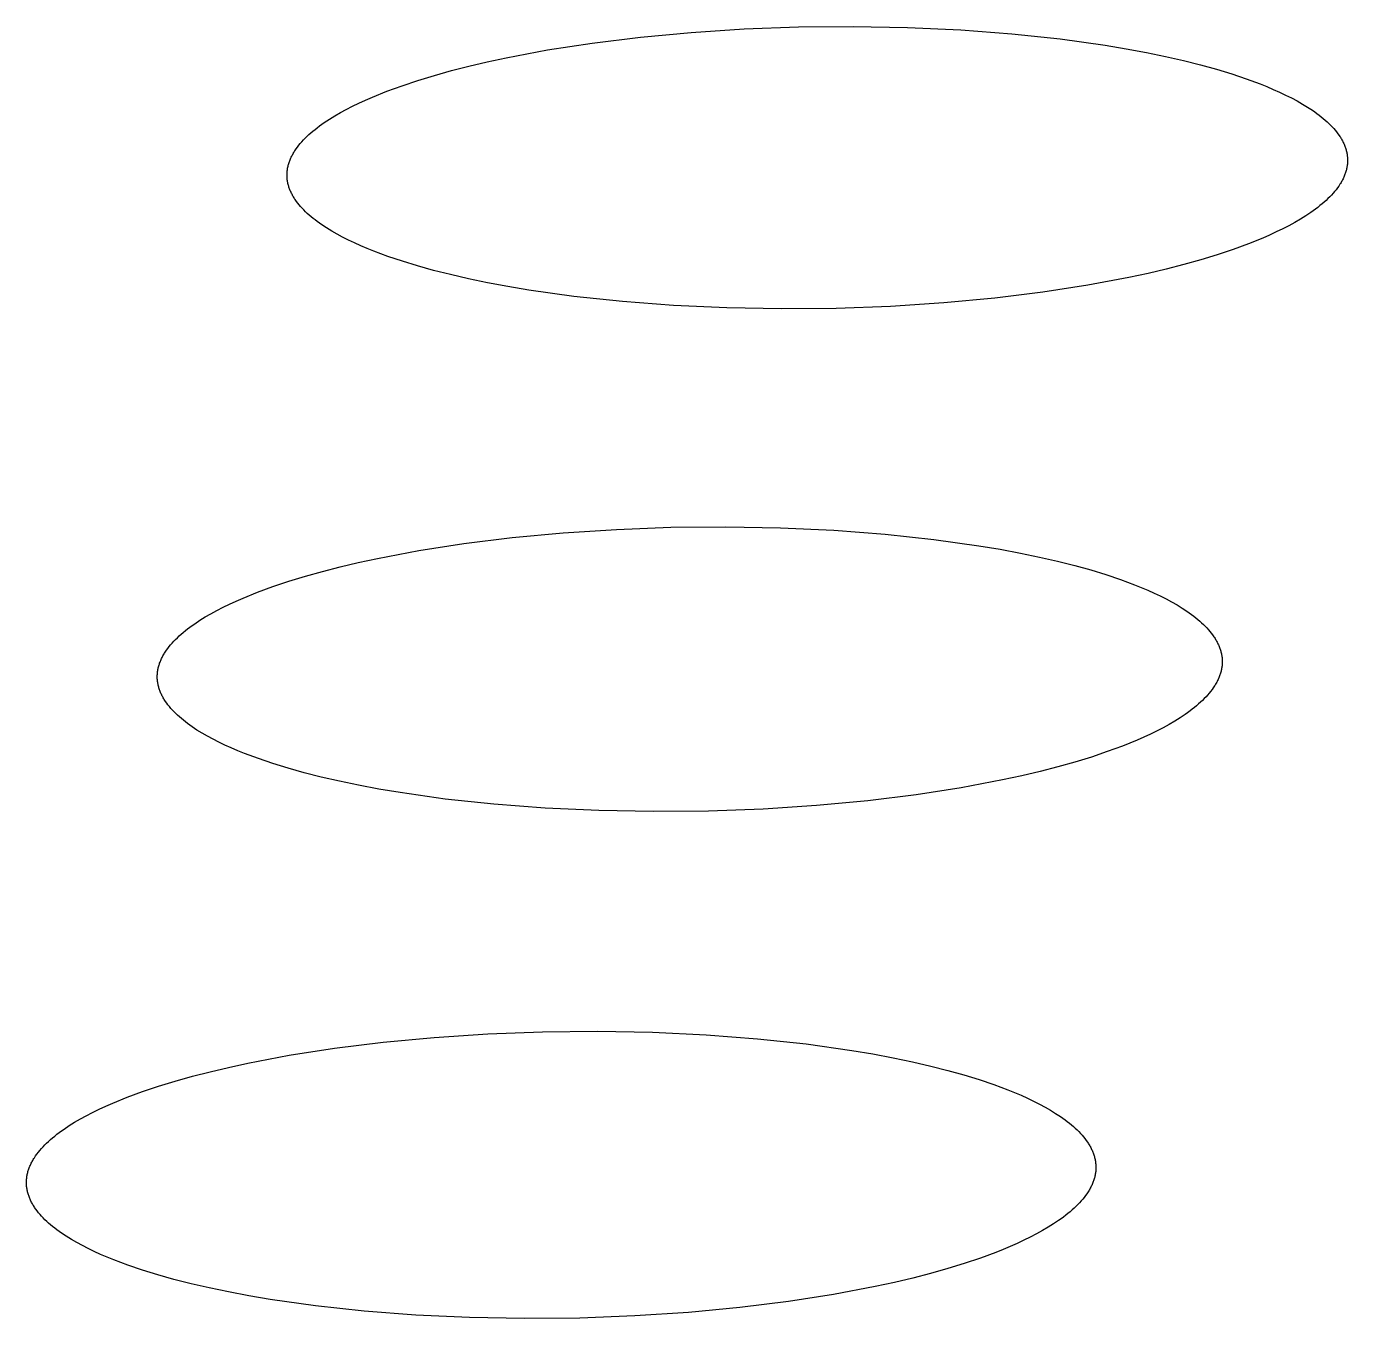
# Model space of a CAD drawing. Header units: millimetres. Extents: x -987 to 2591, y -102 to 2398.
# Drawn here: x -76.17 to -68.86, y 740.67 to 747.82 of the extents above; entities that cross this region are included whole.
import ezdxf

# ---------------------------------------------------------------- set-up
doc = ezdxf.new("R2010")
doc.units = ezdxf.units.MM
doc.header["$MEASUREMENT"] = 0
doc.layers.add('Utwórz2D linie widoczne', color=7, linetype='Continuous', true_color=0x000000)

msp = doc.modelspace()

# ---------------------------------------------------------------- linework, layer by layer
at = {"layer": 'Utwórz2D linie widoczne'}
for p, q in [((-73.042, 747.7289), (-72.7757, 747.7616)), ((-72.7757, 747.7616), (-72.4942, 747.7879)), ((-72.4942, 747.7879), (-72.2011, 747.8069)), ((-72.2011, 747.8069), (-71.9006, 747.818)), ((-71.9006, 747.818), (-71.5975, 747.8209)), ((-71.5975, 747.8209), (-71.2965, 747.8155)), ((-71.2965, 747.8155), (-71.0023, 747.8019)), ((-71.0023, 747.8019), (-70.7195, 747.7805)), ((-70.7195, 747.7805), (-70.4519, 747.7519)), ((-73.5182, 747.6476), (-73.2902, 747.6905)), ((-73.2902, 747.6905), (-73.042, 747.7289)), ((-70.4519, 747.7519), (-70.2028, 747.717)), ((-70.2028, 747.717), (-70.086, 747.6974)), ((-70.086, 747.6974), (-69.9746, 747.6766)), ((-73.7247, 747.601), (-73.6242, 747.6247)), ((-73.6242, 747.6247), (-73.5182, 747.6476)), ((-69.9746, 747.6766), (-69.8689, 747.6547)), ((-69.8689, 747.6547), (-69.7689, 747.6319)), ((-69.7689, 747.6319), (-69.6748, 747.6082)), ((-74.0069, 747.5221), (-73.9156, 747.5499)), ((-73.9156, 747.5499), (-73.8213, 747.5762)), ((-73.8213, 747.5762), (-73.7247, 747.601)), ((-69.6748, 747.6082), (-69.5865, 747.5837)), ((-69.5865, 747.5837), (-69.5026, 747.5582)), ((-69.5026, 747.5582), (-69.422, 747.5311)), ((-74.179, 747.462), (-74.0949, 747.4928)), ((-74.0949, 747.4928), (-74.0069, 747.5221)), ((-69.422, 747.5311), (-69.3449, 747.5026)), ((-69.3449, 747.5026), (-69.3079, 747.4878)), ((-69.3079, 747.4878), (-69.272, 747.4726)), ((-69.272, 747.4726), (-69.2373, 747.457)), ((-74.3693, 747.3791), (-74.3338, 747.3963)), ((-74.3338, 747.3963), (-74.2969, 747.4132)), ((-74.2969, 747.4132), (-74.2588, 747.4298)), ((-74.2588, 747.4298), (-74.179, 747.462)), ((-69.2373, 747.457), (-69.2037, 747.4412)), ((-69.2037, 747.4412), (-69.1714, 747.4249)), ((-69.1714, 747.4249), (-69.1404, 747.4084)), ((-69.1404, 747.4084), (-69.1108, 747.3915)), ((-69.1108, 747.3915), (-69.0826, 747.3743)), ((-74.4972, 747.3073), (-74.4675, 747.3257)), ((-74.4675, 747.3257), (-74.4362, 747.3437)), ((-74.4362, 747.3437), (-74.4035, 747.3616)), ((-74.4035, 747.3616), (-74.3693, 747.3791)), ((-69.0826, 747.3743), (-69.0559, 747.3568)), ((-69.0559, 747.3568), (-69.0431, 747.348)), ((-69.0431, 747.348), (-69.0307, 747.3391)), ((-69.0307, 747.3391), (-69.0187, 747.3301)), ((-69.0187, 747.3301), (-69.0071, 747.321)), ((-69.0071, 747.321), (-68.9959, 747.3119)), ((-74.5884, 747.2412), (-74.5766, 747.2508)), ((-74.5766, 747.2508), (-74.5644, 747.2603)), ((-74.5644, 747.2603), (-74.5518, 747.2698)), ((-74.5518, 747.2698), (-74.5388, 747.2793)), ((-74.5388, 747.2793), (-74.5253, 747.2887)), ((-74.5253, 747.2887), (-74.4972, 747.3073)), ((-68.9959, 747.3119), (-68.9851, 747.3027)), ((-68.9851, 747.3027), (-68.9748, 747.2934)), ((-68.9748, 747.2934), (-68.9648, 747.2841)), ((-68.9648, 747.2841), (-68.9553, 747.2747)), ((-68.9553, 747.2747), (-68.9462, 747.2653)), ((-68.9462, 747.2653), (-68.9375, 747.2558)), ((-68.9375, 747.2558), (-68.9293, 747.2463)), ((-68.9293, 747.2463), (-68.9216, 747.2367)), ((-74.6664, 747.1628), (-74.6582, 747.1727)), ((-74.6582, 747.1727), (-74.6496, 747.1826)), ((-74.6496, 747.1826), (-74.6406, 747.1925)), ((-74.6406, 747.1925), (-74.631, 747.2023)), ((-74.631, 747.2023), (-74.621, 747.2121)), ((-74.621, 747.2121), (-74.6106, 747.2218)), ((-74.6106, 747.2218), (-74.5997, 747.2315)), ((-74.5997, 747.2315), (-74.5884, 747.2412)), ((-68.9216, 747.2367), (-68.9143, 747.2271)), ((-68.9143, 747.2271), (-68.9074, 747.2174)), ((-68.9074, 747.2174), (-68.9041, 747.2125)), ((-68.9041, 747.2125), (-68.901, 747.2076)), ((-68.901, 747.2076), (-68.898, 747.2028)), ((-68.898, 747.2028), (-68.8951, 747.1979)), ((-68.8951, 747.1979), (-68.8923, 747.193)), ((-68.8923, 747.193), (-68.8896, 747.1881)), ((-68.8896, 747.1881), (-68.887, 747.1831)), ((-68.887, 747.1831), (-68.8846, 747.1782)), ((-68.8846, 747.1782), (-68.8823, 747.1733)), ((-68.8823, 747.1733), (-68.8801, 747.1683)), ((-74.7078, 747.0976), (-74.7054, 747.1027)), ((-74.7054, 747.1027), (-74.7028, 747.1077)), ((-74.7028, 747.1077), (-74.7001, 747.1127)), ((-74.7001, 747.1127), (-74.6973, 747.1178)), ((-74.6973, 747.1178), (-74.6943, 747.1228)), ((-74.6943, 747.1228), (-74.6912, 747.1278)), ((-74.6912, 747.1278), (-74.688, 747.1328)), ((-74.688, 747.1328), (-74.6813, 747.1428)), ((-74.6813, 747.1428), (-74.6741, 747.1528)), ((-74.6741, 747.1528), (-74.6664, 747.1628)), ((-68.8801, 747.1683), (-68.878, 747.1634)), ((-68.878, 747.1634), (-68.876, 747.1584)), ((-68.876, 747.1584), (-68.8742, 747.1534)), ((-68.8742, 747.1534), (-68.8725, 747.1485)), ((-68.8725, 747.1485), (-68.8708, 747.1435)), ((-68.8708, 747.1435), (-68.8694, 747.1385)), ((-68.8694, 747.1385), (-68.868, 747.1335)), ((-68.868, 747.1335), (-68.8668, 747.1285)), ((-68.8668, 747.1285), (-68.8656, 747.1235)), ((-68.8656, 747.1235), (-68.8646, 747.1185)), ((-68.8646, 747.1185), (-68.8637, 747.1134)), ((-68.8637, 747.1134), (-68.863, 747.1084)), ((-68.863, 747.1084), (-68.8624, 747.1034)), ((-68.8624, 747.1034), (-68.8618, 747.0984)), ((-68.8618, 747.0984), (-68.8614, 747.0933)), ((-74.7302, 747.0218), (-74.7296, 747.0268)), ((-74.7296, 747.0268), (-74.7288, 747.0319)), ((-74.7288, 747.0319), (-74.728, 747.037)), ((-74.728, 747.037), (-74.727, 747.042)), ((-74.727, 747.042), (-74.7258, 747.0471)), ((-74.7258, 747.0471), (-74.7246, 747.0521)), ((-74.7246, 747.0521), (-74.7232, 747.0572)), ((-74.7232, 747.0572), (-74.7217, 747.0623)), ((-74.7217, 747.0623), (-74.7201, 747.0673)), ((-74.7201, 747.0673), (-74.7184, 747.0724)), ((-74.7184, 747.0724), (-74.7165, 747.0774)), ((-74.7165, 747.0774), (-74.7145, 747.0825)), ((-74.7145, 747.0825), (-74.7124, 747.0875)), ((-74.7124, 747.0875), (-74.7102, 747.0926)), ((-74.7102, 747.0926), (-74.7078, 747.0976)), ((-68.8675, 747.0276), (-68.8688, 747.0225)), ((-68.8663, 747.0327), (-68.8675, 747.0276)), ((-68.8652, 747.0377), (-68.8663, 747.0327)), ((-68.8643, 747.0428), (-68.8652, 747.0377)), ((-68.8634, 747.0478), (-68.8643, 747.0428)), ((-68.8627, 747.0529), (-68.8634, 747.0478)), ((-68.8621, 747.058), (-68.8627, 747.0529)), ((-68.8617, 747.063), (-68.8621, 747.058)), ((-68.8613, 747.0681), (-68.8617, 747.063)), ((-68.8614, 747.0933), (-68.8612, 747.0883)), ((-68.8611, 747.0731), (-68.8613, 747.0681)), ((-68.8612, 747.0883), (-68.861, 747.0832)), ((-68.861, 747.0782), (-68.8611, 747.0731)), ((-68.861, 747.0832), (-68.861, 747.0782)), ((-74.7316, 746.9965), (-74.7315, 747.0016)), ((-74.7315, 746.9915), (-74.7316, 746.9965)), ((-74.7315, 747.0016), (-74.7314, 747.0066)), ((-74.7312, 746.9864), (-74.7315, 746.9915)), ((-74.7314, 747.0066), (-74.7311, 747.0117)), ((-74.7309, 746.9814), (-74.7312, 746.9864)), ((-74.7311, 747.0117), (-74.7307, 747.0167)), ((-74.7304, 746.9763), (-74.7309, 746.9814)), ((-74.7307, 747.0167), (-74.7302, 747.0218)), ((-74.7298, 746.9713), (-74.7304, 746.9763)), ((-74.7291, 746.9663), (-74.7298, 746.9713)), ((-74.7283, 746.9613), (-74.7291, 746.9663)), ((-74.7273, 746.9562), (-74.7283, 746.9613)), ((-74.7262, 746.9512), (-74.7273, 746.9562)), ((-68.9002, 746.9519), (-68.9034, 746.9469)), ((-68.8972, 746.9569), (-68.9002, 746.9519)), ((-68.8943, 746.962), (-68.8972, 746.9569)), ((-68.8915, 746.967), (-68.8943, 746.962)), ((-68.8888, 746.972), (-68.8915, 746.967)), ((-68.8863, 746.9771), (-68.8888, 746.972)), ((-68.8838, 746.9821), (-68.8863, 746.9771)), ((-68.8815, 746.9871), (-68.8838, 746.9821)), ((-68.8794, 746.9922), (-68.8815, 746.9871)), ((-68.8773, 746.9972), (-68.8794, 746.9922)), ((-68.8754, 747.0023), (-68.8773, 746.9972)), ((-68.8735, 747.0074), (-68.8754, 747.0023)), ((-68.8719, 747.0124), (-68.8735, 747.0074)), ((-68.8703, 747.0175), (-68.8719, 747.0124)), ((-68.8688, 747.0225), (-68.8703, 747.0175)), ((-74.725, 746.9462), (-74.7262, 746.9512)), ((-74.7237, 746.9412), (-74.725, 746.9462)), ((-74.7223, 746.9362), (-74.7237, 746.9412)), ((-74.7207, 746.9312), (-74.7223, 746.9362)), ((-74.719, 746.9263), (-74.7207, 746.9312)), ((-74.7172, 746.9213), (-74.719, 746.9263)), ((-74.7153, 746.9163), (-74.7172, 746.9213)), ((-74.7132, 746.9114), (-74.7153, 746.9163)), ((-74.7111, 746.9064), (-74.7132, 746.9114)), ((-74.7088, 746.9015), (-74.7111, 746.9064)), ((-74.7064, 746.8965), (-74.7088, 746.9015)), ((-74.7039, 746.8916), (-74.7064, 746.8965)), ((-74.7013, 746.8867), (-74.7039, 746.8916)), ((-74.6985, 746.8818), (-74.7013, 746.8867)), ((-74.6956, 746.8769), (-74.6985, 746.8818)), ((-68.9503, 746.8872), (-68.9598, 746.8774)), ((-68.9413, 746.8971), (-68.9503, 746.8872)), ((-68.9328, 746.907), (-68.9413, 746.8971)), ((-68.9247, 746.9169), (-68.9328, 746.907)), ((-68.9171, 746.9269), (-68.9247, 746.9169)), ((-68.91, 746.9369), (-68.9171, 746.9269)), ((-68.9034, 746.9469), (-68.91, 746.9369)), ((-74.6927, 746.872), (-74.6956, 746.8769)), ((-74.6896, 746.8671), (-74.6927, 746.872)), ((-74.6863, 746.8623), (-74.6896, 746.8671)), ((-74.6796, 746.8526), (-74.6863, 746.8623)), ((-74.6723, 746.8429), (-74.6796, 746.8526)), ((-74.6646, 746.8333), (-74.6723, 746.8429)), ((-74.6565, 746.8238), (-74.6646, 746.8333)), ((-74.6479, 746.8143), (-74.6565, 746.8238)), ((-74.6389, 746.8048), (-74.6479, 746.8143)), ((-69.0385, 746.8097), (-69.0515, 746.8003)), ((-69.026, 746.8193), (-69.0385, 746.8097)), ((-69.0138, 746.8288), (-69.026, 746.8193)), ((-69.0021, 746.8384), (-69.0138, 746.8288)), ((-68.9909, 746.8481), (-69.0021, 746.8384)), ((-68.9801, 746.8578), (-68.9909, 746.8481)), ((-68.9697, 746.8676), (-68.9801, 746.8578)), ((-68.9598, 746.8774), (-68.9697, 746.8676)), ((-74.6295, 746.7955), (-74.6389, 746.8048)), ((-74.6196, 746.7861), (-74.6295, 746.7955)), ((-74.6093, 746.7769), (-74.6196, 746.7861)), ((-74.5986, 746.7676), (-74.6093, 746.7769)), ((-74.5874, 746.7585), (-74.5986, 746.7676)), ((-74.5759, 746.7494), (-74.5874, 746.7585)), ((-74.564, 746.7404), (-74.5759, 746.7494)), ((-74.5516, 746.7315), (-74.564, 746.7404)), ((-69.1536, 746.7357), (-69.1862, 746.7179)), ((-69.1224, 746.7538), (-69.1536, 746.7357)), ((-69.0928, 746.7722), (-69.1224, 746.7538)), ((-69.0648, 746.7909), (-69.0928, 746.7722)), ((-69.0515, 746.8003), (-69.0648, 746.7909)), ((-74.5389, 746.7226), (-74.5516, 746.7315)), ((-74.5123, 746.7051), (-74.5389, 746.7226)), ((-74.4842, 746.6879), (-74.5123, 746.7051)), ((-74.4547, 746.6709), (-74.4842, 746.6879)), ((-74.4238, 746.6544), (-74.4547, 746.6709)), ((-69.2925, 746.6661), (-69.3305, 746.6495)), ((-69.2557, 746.683), (-69.2925, 746.6661)), ((-69.2202, 746.7003), (-69.2557, 746.683)), ((-69.1862, 746.7179), (-69.2202, 746.7003)), ((-74.3916, 746.6381), (-74.4238, 746.6544)), ((-74.3581, 746.6222), (-74.3916, 746.6381)), ((-74.3234, 746.6066), (-74.3581, 746.6222)), ((-74.2876, 746.5914), (-74.3234, 746.6066)), ((-74.2507, 746.5765), (-74.2876, 746.5914)), ((-69.4942, 746.5864), (-69.5821, 746.5569)), ((-69.4102, 746.6172), (-69.4942, 746.5864)), ((-69.3305, 746.6495), (-69.4102, 746.6172)), ((-74.1737, 746.5479), (-74.2507, 746.5765)), ((-74.0931, 746.5208), (-74.1737, 746.5479)), ((-74.0093, 746.4952), (-74.0931, 746.5208)), ((-69.6734, 746.529), (-69.7676, 746.5026)), ((-69.5821, 746.5569), (-69.6734, 746.529)), ((-73.9211, 746.4706), (-74.0093, 746.4952)), ((-73.8269, 746.4468), (-73.9211, 746.4706)), ((-73.7269, 746.4239), (-73.8269, 746.4468)), ((-69.9648, 746.454), (-70.0709, 746.4311)), ((-69.8643, 746.4778), (-69.9648, 746.454)), ((-69.7676, 746.5026), (-69.8643, 746.4778)), ((-73.6211, 746.4019), (-73.7269, 746.4239)), ((-73.5096, 746.381), (-73.6211, 746.4019)), ((-73.3927, 746.3614), (-73.5096, 746.381)), ((-70.2991, 746.3879), (-70.5476, 746.3495)), ((-70.0709, 746.4311), (-70.2991, 746.3879)), ((-73.1432, 746.3263), (-73.3927, 746.3614)), ((-72.8751, 746.2976), (-73.1432, 746.3263)), ((-72.5917, 746.2761), (-72.8751, 746.2976)), ((-70.8144, 746.3166), (-71.0964, 746.2902)), ((-70.5476, 746.3495), (-70.8144, 746.3166)), ((-72.2969, 746.2624), (-72.5917, 746.2761)), ((-71.9952, 746.257), (-72.2969, 746.2624)), ((-71.6913, 746.2599), (-71.9952, 746.257)), ((-71.3902, 746.2711), (-71.6913, 746.2599)), ((-71.0964, 746.2902), (-71.3902, 746.2711)), ((-72.6062, 745.0483), (-72.3018, 745.0512)), ((-72.3018, 745.0512), (-71.9995, 745.0457)), ((-73.7524, 744.9584), (-73.485, 744.9914)), ((-73.485, 744.9914), (-73.2023, 745.0179)), ((-73.2023, 745.0179), (-72.9079, 745.037)), ((-72.9079, 745.037), (-72.6062, 745.0483)), ((-71.9995, 745.0457), (-71.7041, 745.032)), ((-71.7041, 745.032), (-71.4202, 745.0104)), ((-71.4202, 745.0104), (-71.1515, 744.9816)), ((-71.1515, 744.9816), (-70.9014, 744.9464)), ((-74.2307, 744.8764), (-74.0017, 744.9197)), ((-74.0017, 744.9197), (-73.7524, 744.9584)), ((-70.9014, 744.9464), (-70.7841, 744.9267)), ((-70.7841, 744.9267), (-70.6723, 744.9057)), ((-70.6723, 744.9057), (-70.5661, 744.8836)), ((-74.438, 744.8295), (-74.3371, 744.8533)), ((-74.3371, 744.8533), (-74.2307, 744.8764)), ((-70.5661, 744.8836), (-70.4658, 744.8606)), ((-70.4658, 744.8606), (-70.3713, 744.8366)), ((-70.3713, 744.8366), (-70.2827, 744.812)), ((-74.7216, 744.7499), (-74.6298, 744.7779)), ((-74.6298, 744.7779), (-74.5351, 744.8045)), ((-74.5351, 744.8045), (-74.438, 744.8295)), ((-70.2827, 744.812), (-70.1985, 744.7862)), ((-70.1985, 744.7862), (-70.1175, 744.759)), ((-70.1175, 744.759), (-70.0402, 744.7302)), ((-74.9746, 744.6568), (-74.8944, 744.6893)), ((-74.8944, 744.6893), (-74.8099, 744.7203)), ((-74.8099, 744.7203), (-74.7216, 744.7499)), ((-70.0402, 744.7302), (-70.0031, 744.7152)), ((-70.0031, 744.7152), (-69.967, 744.6999)), ((-69.967, 744.6999), (-69.9321, 744.6843)), ((-75.0856, 744.6057), (-75.0499, 744.6231)), ((-75.0499, 744.6231), (-75.0129, 744.6401)), ((-75.0129, 744.6401), (-74.9746, 744.6568)), ((-69.9321, 744.6843), (-69.8985, 744.6683)), ((-69.8985, 744.6683), (-69.866, 744.6519)), ((-69.866, 744.6519), (-69.8349, 744.6352)), ((-69.8349, 744.6352), (-69.8052, 744.6182)), ((-69.8052, 744.6182), (-69.7769, 744.6009)), ((-75.2141, 744.5333), (-75.1843, 744.5518)), ((-75.1843, 744.5518), (-75.1529, 744.57)), ((-75.1529, 744.57), (-75.12, 744.588)), ((-75.12, 744.588), (-75.0856, 744.6057)), ((-69.7769, 744.6009), (-69.7501, 744.5832)), ((-69.7501, 744.5832), (-69.7373, 744.5743)), ((-69.7373, 744.5743), (-69.7249, 744.5653)), ((-69.7249, 744.5653), (-69.7128, 744.5562)), ((-69.7128, 744.5562), (-69.7012, 744.5471)), ((-69.7012, 744.5471), (-69.6899, 744.5379)), ((-75.3171, 744.4569), (-75.3057, 744.4666)), ((-75.3057, 744.4666), (-75.2939, 744.4763)), ((-75.2939, 744.4763), (-75.2817, 744.4859)), ((-75.2817, 744.4859), (-75.269, 744.4955)), ((-75.269, 744.4955), (-75.2559, 744.505)), ((-75.2559, 744.505), (-75.2424, 744.5145)), ((-75.2424, 744.5145), (-75.2141, 744.5333)), ((-69.6899, 744.5379), (-69.6791, 744.5286)), ((-69.6791, 744.5286), (-69.6687, 744.5193)), ((-69.6687, 744.5193), (-69.6587, 744.5099)), ((-69.6587, 744.5099), (-69.6492, 744.5005)), ((-69.6492, 744.5005), (-69.64, 744.4909)), ((-69.64, 744.4909), (-69.6314, 744.4814)), ((-69.6314, 744.4814), (-69.6231, 744.4718)), ((-69.6231, 744.4718), (-69.6154, 744.4621)), ((-75.3842, 744.3876), (-75.376, 744.3976)), ((-75.376, 744.3976), (-75.3673, 744.4076)), ((-75.3673, 744.4076), (-75.3582, 744.4175)), ((-75.3582, 744.4175), (-75.3486, 744.4274)), ((-75.3486, 744.4274), (-75.3386, 744.4373)), ((-75.3386, 744.4373), (-75.3281, 744.4471)), ((-75.3281, 744.4471), (-75.3171, 744.4569)), ((-69.6154, 744.4621), (-69.608, 744.4524)), ((-69.608, 744.4524), (-69.6011, 744.4426)), ((-69.6011, 744.4426), (-69.5979, 744.4377)), ((-69.5979, 744.4377), (-69.5947, 744.4328)), ((-69.5947, 744.4328), (-69.5917, 744.4279)), ((-69.5917, 744.4279), (-69.5888, 744.4229)), ((-69.5888, 744.4229), (-69.586, 744.418)), ((-69.586, 744.418), (-69.5833, 744.4131)), ((-69.5833, 744.4131), (-69.5807, 744.4081)), ((-69.5807, 744.4081), (-69.5783, 744.4031)), ((-69.5783, 744.4031), (-69.576, 744.3981)), ((-69.576, 744.3981), (-69.5738, 744.3932)), ((-69.5738, 744.3932), (-69.5717, 744.3882)), ((-75.4282, 744.3168), (-75.4259, 744.3219)), ((-75.4259, 744.3219), (-75.4234, 744.327)), ((-75.4234, 744.327), (-75.4208, 744.332)), ((-75.4208, 744.332), (-75.4181, 744.3371)), ((-75.4181, 744.3371), (-75.4152, 744.3422)), ((-75.4152, 744.3422), (-75.4122, 744.3472)), ((-75.4122, 744.3472), (-75.4091, 744.3523)), ((-75.4091, 744.3523), (-75.4059, 744.3574)), ((-75.4059, 744.3574), (-75.3992, 744.3675)), ((-75.3992, 744.3675), (-75.3919, 744.3775)), ((-75.3919, 744.3775), (-75.3842, 744.3876)), ((-69.5717, 744.3882), (-69.5697, 744.3832)), ((-69.5697, 744.3832), (-69.5679, 744.3781)), ((-69.5679, 744.3781), (-69.5661, 744.3731)), ((-69.5661, 744.3731), (-69.5645, 744.3681)), ((-69.5645, 744.3681), (-69.563, 744.3631)), ((-69.563, 744.3631), (-69.5617, 744.358)), ((-69.5617, 744.358), (-69.5604, 744.353)), ((-69.5604, 744.353), (-69.5593, 744.3479)), ((-69.5593, 744.3479), (-69.5583, 744.3429)), ((-69.5583, 744.3429), (-69.5574, 744.3378)), ((-69.5574, 744.3378), (-69.5567, 744.3327)), ((-69.5567, 744.3327), (-69.556, 744.3277)), ((-69.556, 744.3277), (-69.5555, 744.3226)), ((-69.5555, 744.3226), (-69.5551, 744.3175)), ((-75.4484, 744.2454), (-75.4478, 744.2505)), ((-75.4478, 744.2505), (-75.447, 744.2556)), ((-75.447, 744.2556), (-75.4461, 744.2607)), ((-75.4461, 744.2607), (-75.4451, 744.2658)), ((-75.4451, 744.2658), (-75.444, 744.2709)), ((-75.444, 744.2709), (-75.4427, 744.276)), ((-75.4427, 744.276), (-75.4413, 744.2811)), ((-75.4413, 744.2811), (-75.4398, 744.2862)), ((-75.4398, 744.2862), (-75.4382, 744.2913)), ((-75.4382, 744.2913), (-75.4365, 744.2964)), ((-75.4365, 744.2964), (-75.4346, 744.3015)), ((-75.4346, 744.3015), (-75.4326, 744.3066)), ((-75.4326, 744.3066), (-75.4305, 744.3117)), ((-75.4305, 744.3117), (-75.4282, 744.3168)), ((-69.5626, 744.2461), (-69.5641, 744.241)), ((-69.5613, 744.2512), (-69.5626, 744.2461)), ((-69.5601, 744.2564), (-69.5613, 744.2512)), ((-69.559, 744.2615), (-69.5601, 744.2564)), ((-69.558, 744.2666), (-69.559, 744.2615)), ((-69.5572, 744.2717), (-69.558, 744.2666)), ((-69.5564, 744.2768), (-69.5572, 744.2717)), ((-69.5559, 744.2819), (-69.5564, 744.2768)), ((-69.5554, 744.287), (-69.5559, 744.2819)), ((-69.555, 744.2921), (-69.5554, 744.287)), ((-69.5551, 744.3175), (-69.5549, 744.3124)), ((-69.5548, 744.2972), (-69.555, 744.2921)), ((-69.5549, 744.3124), (-69.5547, 744.3073)), ((-69.5547, 744.3023), (-69.5548, 744.2972)), ((-69.5547, 744.3073), (-69.5547, 744.3023)), ((-75.4498, 744.225), (-75.4496, 744.2301)), ((-75.4498, 744.2199), (-75.4498, 744.225)), ((-75.4497, 744.2148), (-75.4498, 744.2199)), ((-75.4495, 744.2097), (-75.4497, 744.2148)), ((-75.4496, 744.2301), (-75.4493, 744.2352)), ((-75.4491, 744.2046), (-75.4495, 744.2097)), ((-75.4493, 744.2352), (-75.4489, 744.2403)), ((-75.4487, 744.1996), (-75.4491, 744.2046)), ((-75.4489, 744.2403), (-75.4484, 744.2454)), ((-75.4481, 744.1945), (-75.4487, 744.1996)), ((-75.4474, 744.1894), (-75.4481, 744.1945)), ((-75.4465, 744.1844), (-75.4474, 744.1894)), ((-75.4456, 744.1793), (-75.4465, 744.1844)), ((-75.4445, 744.1742), (-75.4456, 744.1793)), ((-75.4433, 744.1692), (-75.4445, 744.1742)), ((-69.5942, 744.1749), (-69.5974, 744.1699)), ((-69.5912, 744.18), (-69.5942, 744.1749)), ((-69.5882, 744.1851), (-69.5912, 744.18)), ((-69.5854, 744.1901), (-69.5882, 744.1851)), ((-69.5827, 744.1952), (-69.5854, 744.1901)), ((-69.5802, 744.2003), (-69.5827, 744.1952)), ((-69.5777, 744.2054), (-69.5802, 744.2003)), ((-69.5754, 744.2105), (-69.5777, 744.2054)), ((-69.5732, 744.2156), (-69.5754, 744.2105)), ((-69.5711, 744.2206), (-69.5732, 744.2156)), ((-69.5692, 744.2257), (-69.5711, 744.2206)), ((-69.5674, 744.2308), (-69.5692, 744.2257)), ((-69.5657, 744.2359), (-69.5674, 744.2308)), ((-69.5641, 744.241), (-69.5657, 744.2359)), ((-75.442, 744.1642), (-75.4433, 744.1692)), ((-75.4405, 744.1591), (-75.442, 744.1642)), ((-75.439, 744.1541), (-75.4405, 744.1591)), ((-75.4373, 744.1491), (-75.439, 744.1541)), ((-75.4355, 744.1441), (-75.4373, 744.1491)), ((-75.4335, 744.139), (-75.4355, 744.1441)), ((-75.4315, 744.134), (-75.4335, 744.139)), ((-75.4293, 744.1291), (-75.4315, 744.134)), ((-75.427, 744.1241), (-75.4293, 744.1291)), ((-75.4246, 744.1191), (-75.427, 744.1241)), ((-75.4221, 744.1141), (-75.4246, 744.1191)), ((-75.4195, 744.1092), (-75.4221, 744.1141)), ((-75.4167, 744.1042), (-75.4195, 744.1092)), ((-75.4138, 744.0993), (-75.4167, 744.1042)), ((-69.6541, 744.0998), (-69.6641, 744.0899)), ((-69.6446, 744.1097), (-69.6541, 744.0998)), ((-69.6356, 744.1196), (-69.6446, 744.1097)), ((-69.627, 744.1296), (-69.6356, 744.1196)), ((-69.6189, 744.1396), (-69.627, 744.1296)), ((-69.6112, 744.1497), (-69.6189, 744.1396)), ((-69.6041, 744.1598), (-69.6112, 744.1497)), ((-69.5974, 744.1699), (-69.6041, 744.1598)), ((-75.4109, 744.0944), (-75.4138, 744.0993)), ((-75.4077, 744.0895), (-75.4109, 744.0944)), ((-75.4045, 744.0845), (-75.4077, 744.0895)), ((-75.3977, 744.0748), (-75.4045, 744.0845)), ((-75.3905, 744.065), (-75.3977, 744.0748)), ((-75.3828, 744.0554), (-75.3905, 744.065)), ((-75.3746, 744.0457), (-75.3828, 744.0554)), ((-75.366, 744.0362), (-75.3746, 744.0457)), ((-75.357, 744.0266), (-75.366, 744.0362)), ((-75.3475, 744.0172), (-75.357, 744.0266)), ((-69.7332, 744.0316), (-69.7462, 744.022)), ((-69.7206, 744.0412), (-69.7332, 744.0316)), ((-69.7084, 744.0508), (-69.7206, 744.0412)), ((-69.6967, 744.0605), (-69.7084, 744.0508)), ((-69.6854, 744.0703), (-69.6967, 744.0605)), ((-69.6745, 744.0801), (-69.6854, 744.0703)), ((-69.6641, 744.0899), (-69.6745, 744.0801)), ((-75.3376, 744.0078), (-75.3475, 744.0172)), ((-75.3273, 743.9984), (-75.3376, 744.0078)), ((-75.3165, 743.9891), (-75.3273, 743.9984)), ((-75.3053, 743.9799), (-75.3165, 743.9891)), ((-75.2938, 743.9708), (-75.3053, 743.9799)), ((-75.2818, 743.9617), (-75.2938, 743.9708)), ((-75.2694, 743.9527), (-75.2818, 743.9617)), ((-69.8488, 743.9569), (-69.8816, 743.9389)), ((-69.8175, 743.9752), (-69.8488, 743.9569)), ((-69.7878, 743.9938), (-69.8175, 743.9752)), ((-69.7597, 744.0125), (-69.7878, 743.9938)), ((-69.7462, 744.022), (-69.7597, 744.0125)), ((-75.2566, 743.9437), (-75.2694, 743.9527)), ((-75.2299, 743.926), (-75.2566, 743.9437)), ((-75.2018, 743.9087), (-75.2299, 743.926)), ((-75.1721, 743.8916), (-75.2018, 743.9087)), ((-75.1411, 743.8749), (-75.1721, 743.8916)), ((-69.9884, 743.8867), (-70.0266, 743.87)), ((-69.9514, 743.9038), (-69.9884, 743.8867)), ((-69.9158, 743.9212), (-69.9514, 743.9038)), ((-69.8816, 743.9389), (-69.9158, 743.9212)), ((-75.1088, 743.8585), (-75.1411, 743.8749)), ((-75.0752, 743.8424), (-75.1088, 743.8585)), ((-75.0404, 743.8267), (-75.0752, 743.8424)), ((-75.0044, 743.8114), (-75.0404, 743.8267)), ((-74.9673, 743.7964), (-75.0044, 743.8114)), ((-70.1066, 743.8374), (-70.191, 743.8063)), ((-70.066, 743.8535), (-70.1066, 743.8374)), ((-70.0266, 743.87), (-70.066, 743.8535)), ((-74.8901, 743.7676), (-74.9673, 743.7964)), ((-74.8092, 743.7402), (-74.8901, 743.7676)), ((-74.7251, 743.7144), (-74.8092, 743.7402)), ((-70.371, 743.7485), (-70.4657, 743.7219)), ((-70.2793, 743.7767), (-70.371, 743.7485)), ((-70.191, 743.8063), (-70.2793, 743.7767)), ((-74.6365, 743.6896), (-74.7251, 743.7144)), ((-74.542, 743.6656), (-74.6365, 743.6896)), ((-74.4416, 743.6425), (-74.542, 743.6656)), ((-70.6638, 743.6729), (-70.7703, 743.6497)), ((-70.5628, 743.6968), (-70.6638, 743.6729)), ((-70.4657, 743.7219), (-70.5628, 743.6968)), ((-74.3353, 743.6203), (-74.4416, 743.6425)), ((-74.2234, 743.5993), (-74.3353, 743.6203)), ((-74.106, 743.5795), (-74.2234, 743.5993)), ((-70.9995, 743.6063), (-71.2491, 743.5674)), ((-70.7703, 743.6497), (-70.9995, 743.6063)), ((-73.8555, 743.5441), (-74.106, 743.5795)), ((-73.5864, 743.5152), (-73.8555, 743.5441)), ((-73.3018, 743.4935), (-73.5864, 743.5152)), ((-71.517, 743.5343), (-71.8003, 743.5077)), ((-71.2491, 743.5674), (-71.517, 743.5343)), ((-73.0058, 743.4797), (-73.3018, 743.4935)), ((-72.7028, 743.4742), (-73.0058, 743.4797)), ((-72.3977, 743.4771), (-72.7028, 743.4742)), ((-72.0953, 743.4884), (-72.3977, 743.4771)), ((-71.8003, 743.5077), (-72.0953, 743.4884)), ((-74.4688, 742.1647), (-74.2002, 742.198)), ((-74.2002, 742.198), (-73.9162, 742.2247)), ((-73.9162, 742.2247), (-73.6206, 742.2441)), ((-73.6206, 742.2441), (-73.3177, 742.2554)), ((-73.3177, 742.2554), (-73.012, 742.2583)), ((-73.012, 742.2583), (-72.7084, 742.2528)), ((-72.7084, 742.2528), (-72.4118, 742.239)), ((-72.4118, 742.239), (-72.1267, 742.2172)), ((-72.1267, 742.2172), (-71.857, 742.1881)), ((-74.9491, 742.0821), (-74.7191, 742.1257)), ((-74.7191, 742.1257), (-74.4688, 742.1647)), ((-71.857, 742.1881), (-71.6058, 742.1526)), ((-71.6058, 742.1526), (-71.4881, 742.1328)), ((-71.4881, 742.1328), (-71.3758, 742.1116)), ((-75.1574, 742.0347), (-75.056, 742.0588)), ((-75.056, 742.0588), (-74.9491, 742.0821)), ((-71.3758, 742.1116), (-71.2693, 742.0894)), ((-71.2693, 742.0894), (-71.1685, 742.0661)), ((-71.1685, 742.0661), (-71.0736, 742.042)), ((-75.4422, 741.9545), (-75.35, 741.9828)), ((-75.35, 741.9828), (-75.2549, 742.0095)), ((-75.2549, 742.0095), (-75.1574, 742.0347)), ((-71.0736, 742.042), (-70.9847, 742.0171)), ((-70.9847, 742.0171), (-70.9002, 741.9911)), ((-70.9002, 741.9911), (-70.8189, 741.9636)), ((-75.6159, 741.8934), (-75.5309, 741.9247)), ((-75.5309, 741.9247), (-75.4422, 741.9545)), ((-70.8189, 741.9636), (-70.7413, 741.9346)), ((-70.7413, 741.9346), (-70.704, 741.9196)), ((-70.704, 741.9196), (-70.6678, 741.9041)), ((-75.7721, 741.8266), (-75.7349, 741.8438)), ((-75.7349, 741.8438), (-75.6964, 741.8607)), ((-75.6964, 741.8607), (-75.6159, 741.8934)), ((-70.6678, 741.9041), (-70.6328, 741.8883)), ((-70.6328, 741.8883), (-70.599, 741.8722)), ((-70.599, 741.8722), (-70.5665, 741.8557)), ((-70.5665, 741.8557), (-70.5353, 741.8389)), ((-70.5353, 741.8389), (-70.5054, 741.8217)), ((-75.907, 741.7547), (-75.8755, 741.7731)), ((-75.8755, 741.7731), (-75.8424, 741.7913)), ((-75.8424, 741.7913), (-75.8079, 741.8091)), ((-75.8079, 741.8091), (-75.7721, 741.8266)), ((-70.5054, 741.8217), (-70.477, 741.8042)), ((-70.477, 741.8042), (-70.4501, 741.7864)), ((-70.4501, 741.7864), (-70.4373, 741.7774)), ((-70.4373, 741.7774), (-70.4248, 741.7684)), ((-70.4248, 741.7684), (-70.4127, 741.7592)), ((-76.0172, 741.6786), (-76.0049, 741.6883)), ((-76.0049, 741.6883), (-75.9922, 741.698)), ((-75.9922, 741.698), (-75.979, 741.7076)), ((-75.979, 741.7076), (-75.9654, 741.7171)), ((-75.9654, 741.7171), (-75.937, 741.7361)), ((-75.937, 741.7361), (-75.907, 741.7547)), ((-70.4127, 741.7592), (-70.401, 741.75)), ((-70.401, 741.75), (-70.3897, 741.7407)), ((-70.3897, 741.7407), (-70.3789, 741.7314)), ((-70.3789, 741.7314), (-70.3684, 741.722)), ((-70.3684, 741.722), (-70.3584, 741.7125)), ((-70.3584, 741.7125), (-70.3488, 741.703)), ((-70.3488, 741.703), (-70.3397, 741.6934)), ((-70.3397, 741.6934), (-70.331, 741.6837)), ((-76.091, 741.6093), (-76.0818, 741.6193)), ((-76.0818, 741.6193), (-76.0722, 741.6293)), ((-76.0722, 741.6293), (-76.0621, 741.6393)), ((-76.0621, 741.6393), (-76.0515, 741.6492)), ((-76.0515, 741.6492), (-76.0405, 741.659)), ((-76.0405, 741.659), (-76.0291, 741.6688)), ((-76.0291, 741.6688), (-76.0172, 741.6786)), ((-70.331, 741.6837), (-70.3227, 741.674)), ((-70.3227, 741.674), (-70.3149, 741.6643)), ((-70.3149, 741.6643), (-70.3076, 741.6545)), ((-70.3076, 741.6545), (-70.3007, 741.6446)), ((-70.3007, 741.6446), (-70.2974, 741.6397)), ((-70.2974, 741.6397), (-70.2943, 741.6347)), ((-70.2943, 741.6347), (-70.2912, 741.6298)), ((-70.2912, 741.6298), (-70.2883, 741.6248)), ((-70.2883, 741.6248), (-70.2855, 741.6198)), ((-70.2855, 741.6198), (-70.2828, 741.6148)), ((-70.2828, 741.6148), (-70.2802, 741.6098)), ((-76.142, 741.5383), (-76.1392, 741.5434)), ((-76.1392, 741.5434), (-76.1362, 741.5485)), ((-76.1362, 741.5485), (-76.1331, 741.5536)), ((-76.1331, 741.5536), (-76.1298, 741.5587)), ((-76.1298, 741.5587), (-76.123, 741.5689)), ((-76.123, 741.5689), (-76.1157, 741.579)), ((-76.1157, 741.579), (-76.108, 741.5891)), ((-76.108, 741.5891), (-76.0997, 741.5992)), ((-76.0997, 741.5992), (-76.091, 741.6093)), ((-70.2802, 741.6098), (-70.2778, 741.6048)), ((-70.2778, 741.6048), (-70.2754, 741.5998)), ((-70.2754, 741.5998), (-70.2732, 741.5948)), ((-70.2732, 741.5948), (-70.2711, 741.5897)), ((-70.2711, 741.5897), (-70.2692, 741.5847)), ((-70.2692, 741.5847), (-70.2673, 741.5796)), ((-70.2673, 741.5796), (-70.2656, 741.5746)), ((-70.2656, 741.5746), (-70.264, 741.5695)), ((-70.264, 741.5695), (-70.2625, 741.5644)), ((-70.2625, 741.5644), (-70.2611, 741.5594)), ((-70.2611, 741.5594), (-70.2599, 741.5543)), ((-70.2599, 741.5543), (-70.2588, 741.5492)), ((-70.2588, 741.5492), (-70.2578, 741.5441)), ((-70.2578, 741.5441), (-70.2569, 741.539)), ((-76.1693, 741.4663), (-76.1681, 741.4715)), ((-76.1681, 741.4715), (-76.1669, 741.4766)), ((-76.1669, 741.4766), (-76.1655, 741.4818)), ((-76.1655, 741.4818), (-76.164, 741.4869)), ((-76.164, 741.4869), (-76.1623, 741.4921)), ((-76.1623, 741.4921), (-76.1606, 741.4972)), ((-76.1606, 741.4972), (-76.1587, 741.5024)), ((-76.1587, 741.5024), (-76.1567, 741.5075)), ((-76.1567, 741.5075), (-76.1545, 741.5126)), ((-76.1545, 741.5126), (-76.1523, 741.5178)), ((-76.1523, 741.5178), (-76.1499, 741.5229)), ((-76.1499, 741.5229), (-76.1474, 741.528)), ((-76.1474, 741.528), (-76.1448, 741.5331)), ((-76.1448, 741.5331), (-76.142, 741.5383)), ((-70.2576, 741.4671), (-70.2585, 741.462)), ((-70.2567, 741.4723), (-70.2576, 741.4671)), ((-70.2569, 741.539), (-70.2561, 741.5339)), ((-70.256, 741.4774), (-70.2567, 741.4723)), ((-70.2561, 741.5339), (-70.2555, 741.5287)), ((-70.2554, 741.4826), (-70.256, 741.4774)), ((-70.2555, 741.5287), (-70.255, 741.5236)), ((-70.2549, 741.4877), (-70.2554, 741.4826)), ((-70.255, 741.5236), (-70.2546, 741.5185)), ((-70.2545, 741.4928), (-70.2549, 741.4877)), ((-70.2546, 741.5185), (-70.2543, 741.5134)), ((-70.2543, 741.498), (-70.2545, 741.4928)), ((-70.2543, 741.5134), (-70.2542, 741.5082)), ((-70.2542, 741.5031), (-70.2543, 741.498)), ((-70.2542, 741.5082), (-70.2542, 741.5031)), ((-76.174, 741.4252), (-76.1738, 741.4303)), ((-76.174, 741.4201), (-76.174, 741.4252)), ((-76.1739, 741.4149), (-76.174, 741.4201)), ((-76.1737, 741.4098), (-76.1739, 741.4149)), ((-76.1738, 741.4303), (-76.1736, 741.4355)), ((-76.1734, 741.4047), (-76.1737, 741.4098)), ((-76.1736, 741.4355), (-76.1732, 741.4406)), ((-76.1729, 741.3996), (-76.1734, 741.4047)), ((-76.1732, 741.4406), (-76.1726, 741.4458)), ((-76.1723, 741.3944), (-76.1729, 741.3996)), ((-76.1726, 741.4458), (-76.172, 741.4509)), ((-76.1716, 741.3893), (-76.1723, 741.3944)), ((-76.172, 741.4509), (-76.1712, 741.4561)), ((-76.1712, 741.4561), (-76.1703, 741.4612)), ((-76.1703, 741.4612), (-76.1693, 741.4663)), ((-70.2825, 741.3952), (-70.2852, 741.39)), ((-70.2799, 741.4003), (-70.2825, 741.3952)), ((-70.2774, 741.4054), (-70.2799, 741.4003)), ((-70.2751, 741.4105), (-70.2774, 741.4054)), ((-70.2729, 741.4157), (-70.2751, 741.4105)), ((-70.2708, 741.4208), (-70.2729, 741.4157)), ((-70.2688, 741.426), (-70.2708, 741.4208)), ((-70.267, 741.4311), (-70.2688, 741.426)), ((-70.2653, 741.4362), (-70.267, 741.4311)), ((-70.2637, 741.4414), (-70.2653, 741.4362)), ((-70.2622, 741.4465), (-70.2637, 741.4414)), ((-70.2609, 741.4517), (-70.2622, 741.4465)), ((-70.2596, 741.4568), (-70.2609, 741.4517)), ((-70.2585, 741.462), (-70.2596, 741.4568)), ((-76.1708, 741.3842), (-76.1716, 741.3893)), ((-76.1698, 741.3791), (-76.1708, 741.3842)), ((-76.1687, 741.374), (-76.1698, 741.3791)), ((-76.1675, 741.3689), (-76.1687, 741.374)), ((-76.1662, 741.3639), (-76.1675, 741.3689)), ((-76.1648, 741.3588), (-76.1662, 741.3639)), ((-76.1632, 741.3537), (-76.1648, 741.3588)), ((-76.1615, 741.3486), (-76.1632, 741.3537)), ((-76.1597, 741.3436), (-76.1615, 741.3486)), ((-76.1578, 741.3385), (-76.1597, 741.3436)), ((-76.1557, 741.3335), (-76.1578, 741.3385)), ((-76.1536, 741.3285), (-76.1557, 741.3335)), ((-76.1513, 741.3234), (-76.1536, 741.3285)), ((-76.1489, 741.3184), (-76.1513, 741.3234)), ((-70.327, 741.329), (-70.3356, 741.319)), ((-70.3188, 741.3391), (-70.327, 741.329)), ((-70.3111, 741.3493), (-70.3188, 741.3391)), ((-70.3039, 741.3594), (-70.3111, 741.3493)), ((-70.2972, 741.3696), (-70.3039, 741.3594)), ((-70.294, 741.3747), (-70.2972, 741.3696)), ((-70.2909, 741.3798), (-70.294, 741.3747)), ((-70.288, 741.3849), (-70.2909, 741.3798)), ((-70.2852, 741.39), (-70.288, 741.3849)), ((-76.1464, 741.3134), (-76.1489, 741.3184)), ((-76.1437, 741.3084), (-76.1464, 741.3134)), ((-76.1409, 741.3034), (-76.1437, 741.3084)), ((-76.1381, 741.2985), (-76.1409, 741.3034)), ((-76.1351, 741.2935), (-76.1381, 741.2985)), ((-76.1319, 741.2885), (-76.1351, 741.2935)), ((-76.1287, 741.2836), (-76.1319, 741.2885)), ((-76.1219, 741.2737), (-76.1287, 741.2836)), ((-76.1146, 741.2639), (-76.1219, 741.2737)), ((-76.1069, 741.2541), (-76.1146, 741.2639)), ((-76.0987, 741.2444), (-76.1069, 741.2541)), ((-70.4088, 741.2496), (-70.4211, 741.2398)), ((-70.397, 741.2593), (-70.4088, 741.2496)), ((-70.3857, 741.2692), (-70.397, 741.2593)), ((-70.3747, 741.2791), (-70.3857, 741.2692)), ((-70.3643, 741.289), (-70.3747, 741.2791)), ((-70.3542, 741.2989), (-70.3643, 741.289)), ((-70.3447, 741.3089), (-70.3542, 741.2989)), ((-70.3356, 741.319), (-70.3447, 741.3089)), ((-76.0901, 741.2348), (-76.0987, 741.2444)), ((-76.081, 741.2252), (-76.0901, 741.2348)), ((-76.0715, 741.2156), (-76.081, 741.2252)), ((-76.0616, 741.2061), (-76.0715, 741.2156)), ((-76.0512, 741.1967), (-76.0616, 741.2061)), ((-76.0404, 741.1874), (-76.0512, 741.1967)), ((-76.0292, 741.1781), (-76.0404, 741.1874)), ((-76.0176, 741.1688), (-76.0292, 741.1781)), ((-70.4886, 741.192), (-70.5185, 741.1733)), ((-70.4603, 741.211), (-70.4886, 741.192)), ((-70.4468, 741.2205), (-70.4603, 741.211)), ((-70.4337, 741.2302), (-70.4468, 741.2205)), ((-70.4211, 741.2398), (-70.4337, 741.2302)), ((-76.0056, 741.1597), (-76.0176, 741.1688)), ((-75.9932, 741.1506), (-76.0056, 741.1597)), ((-75.9803, 741.1416), (-75.9932, 741.1506)), ((-75.9536, 741.1237), (-75.9803, 741.1416)), ((-75.9253, 741.1062), (-75.9536, 741.1237)), ((-75.8956, 741.089), (-75.9253, 741.1062)), ((-70.653, 741.1013), (-70.6901, 741.0841)), ((-70.6172, 741.1189), (-70.653, 741.1013)), ((-70.5828, 741.1367), (-70.6172, 741.1189)), ((-70.5499, 741.1549), (-70.5828, 741.1367)), ((-70.5185, 741.1733), (-70.5499, 741.1549)), ((-75.8645, 741.0722), (-75.8956, 741.089)), ((-75.832, 741.0556), (-75.8645, 741.0722)), ((-75.7983, 741.0394), (-75.832, 741.0556)), ((-75.7633, 741.0236), (-75.7983, 741.0394)), ((-70.8089, 741.0344), (-70.8937, 741.003)), ((-70.7681, 741.0506), (-70.8089, 741.0344)), ((-70.7285, 741.0672), (-70.7681, 741.0506)), ((-70.6901, 741.0841), (-70.7285, 741.0672)), ((-75.7272, 741.0081), (-75.7633, 741.0236)), ((-75.69, 740.993), (-75.7272, 741.0081)), ((-75.6125, 740.9639), (-75.69, 740.993)), ((-75.5313, 740.9363), (-75.6125, 740.9639)), ((-70.9824, 740.9731), (-71.0745, 740.9447)), ((-70.8937, 741.003), (-70.9824, 740.9731)), ((-75.4468, 740.9103), (-75.5313, 740.9363)), ((-75.3579, 740.8853), (-75.4468, 740.9103)), ((-75.263, 740.8611), (-75.3579, 740.8853)), ((-71.2671, 740.8926), (-71.3686, 740.8685)), ((-71.1696, 740.9179), (-71.2671, 740.8926)), ((-71.0745, 740.9447), (-71.1696, 740.9179)), ((-75.1622, 740.8378), (-75.263, 740.8611)), ((-75.0556, 740.8155), (-75.1622, 740.8378)), ((-74.9432, 740.7942), (-75.0556, 740.8155)), ((-71.4755, 740.8451), (-71.7058, 740.8013)), ((-71.3686, 740.8685), (-71.4755, 740.8451)), ((-74.8253, 740.7743), (-74.9432, 740.7942)), ((-74.5738, 740.7386), (-74.8253, 740.7743)), ((-74.3036, 740.7094), (-74.5738, 740.7386)), ((-71.9565, 740.7621), (-72.2255, 740.7287)), ((-71.7058, 740.8013), (-71.9565, 740.7621)), ((-74.0178, 740.6876), (-74.3036, 740.7094)), ((-73.7206, 740.6737), (-74.0178, 740.6876)), ((-73.4163, 740.6681), (-73.7206, 740.6737)), ((-73.1099, 740.6711), (-73.4163, 740.6681)), ((-72.8062, 740.6824), (-73.1099, 740.6711)), ((-72.51, 740.7019), (-72.8062, 740.6824)), ((-72.2255, 740.7287), (-72.51, 740.7019))]:
    msp.add_line(p, q, dxfattribs=at)

doc.saveas('drawing.dxf')
